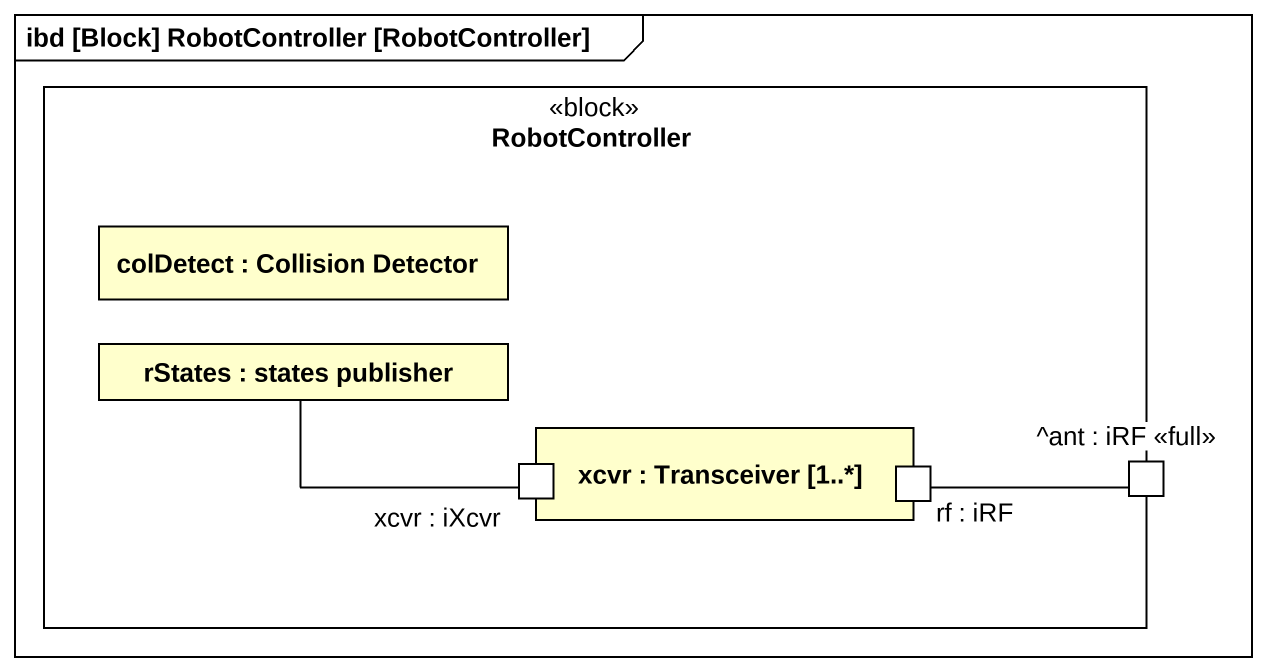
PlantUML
@startuml
mainframe ibd [Block] RobotController [RobotController]
rectangle RobotController <<block>> {
  rectangle "colDetect : Collision Detector" as colDetect
  rectangle "rStates : states publisher" as rStates
  rectangle "xcvr : Transceiver [1..*]" as xcvr {
    port "xcvr : iXcvr" as xcvr_iXcvr
    port "rf : iRF" as rf_iRF
  }
  port "^ant : iRF <<full>>" as ant_iRF_full
}
rStates -right- xcvr_iXcvr
rf_iRF -right- ant_iRF_full
@enduml
